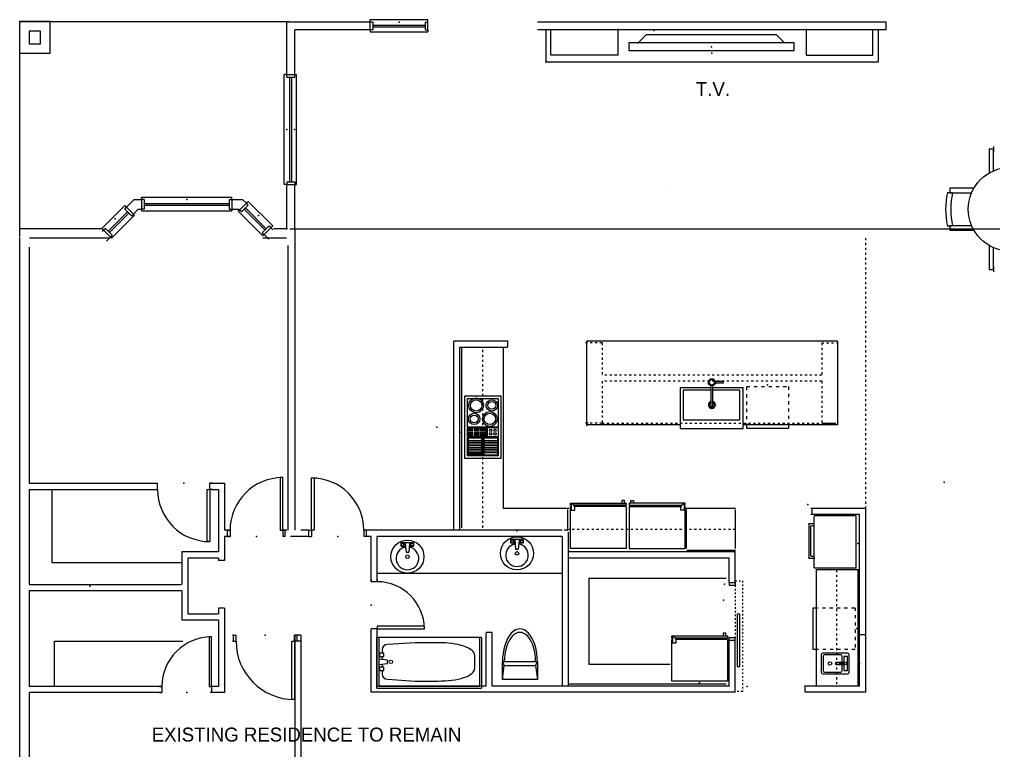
# Model space of a CAD drawing. Extents: x -92740 to -63661, y -15771 to -4391.
# Drawn here: x -84624 to -84065, y -9356 to -8936 of the extents above; entities that cross this region are included whole.
import ezdxf
from ezdxf.enums import TextEntityAlignment as Align

# ---------------------------------------------------------------- set-up
doc = ezdxf.new("R2010")
doc.units = 0
doc.header["$MEASUREMENT"] = 0
doc.linetypes.add('Dashed', pattern=[1, 0.3, -0.4, 0.3])
for name, color, linetype in [('1CABINETS NEW', 3, 'Continuous'), ('1NOTES', 2, 'Continuous'), ('1PFNEW', 5, 'Continuous'), ('B1NOTES', 2, 'Continuous'), ('B2CABINETS', 3, 'Continuous'), ('B2WINDOWS', 5, 'Continuous'), ('EXDOORS', 3, 'Continuous'), ('EXPF', 5, 'Continuous'), ('EXWALLS', 1, 'Continuous'), ('EXWINDOW', 5, 'Continuous'), ('NEWALLS1', 1, 'Continuous'), ('NEWINDOW1', 5, 'Continuous')]:
    doc.layers.add(name, color=color, linetype=linetype)
doc.styles.add('DCADTXTSTYLE1', font='AVG_TP')

msp = doc.modelspace()

# ---------------------------------------------------------------- linework, layer by layer
at = {"layer": '1CABINETS NEW', "color": 3, "linetype": 'Continuous', "ltscale": 12}
for p, q in [((-84370, -9228), (-84370, -9124.47)), ((-84346, -9217), (-84346, -9124.71)), ((-84154.48, -9121), (-84298.48, -9121)), ((-84298.48, -9121), (-84298.48, -9169.5)), ((-84154.48, -9121), (-84154.48, -9169)), ((-84244.5, -9169), (-84298.48, -9169)), ((-84154.48, -9169), (-84208.5, -9169)), ((-84308.49, -9217), (-84346, -9217)), ((-84309.15, -9229.84), (-84309.15, -9217.5)), ((-84213, -9217), (-84241.63, -9217)), ((-84241.11, -9240), (-84241.11, -9217.5)), ((-84213, -9240), (-84213, -9217.5)), ((-84213, -9241), (-84240.92, -9241)), ((-84142.36, -9252.2), (-84166.72, -9252.2)), ((-84142.5, -9318.5), (-84142.5, -9252.24)), ((-84297, -9257), (-84297, -9306.5))]:
    msp.add_line(p, q, dxfattribs=at)
at = {"layer": '1CABINETS NEW', "color": 5, "linetype": 'Dashed', "ltscale": 4}
for p, q in [((-84357.95, -9228), (-84357.95, -9124.24)), ((-84213, -9229), (-84308.5, -9229))]:
    msp.add_line(p, q, dxfattribs=at)
at = {"layer": '1CABINETS NEW', "color": 8, "linetype": 'Dashed', "ltscale": 4}
for p, q in [((-84289.5, -9122), (-84299, -9122)), ((-84289.5, -9122), (-84289.5, -9140.5)), ((-84163.46, -9122), (-84153.96, -9122)), ((-84163.46, -9122), (-84163.46, -9140.5)), ((-84163.5, -9140.5), (-84289.5, -9140.5)), ((-84289.5, -9144), (-84289.5, -9168)), ((-84163.5, -9144), (-84289.5, -9144)), ((-84163.46, -9144), (-84163.46, -9168)), ((-84289.5, -9168), (-84297.5, -9168)), ((-84289.5, -9168), (-84163.5, -9168))]:
    msp.add_line(p, q, dxfattribs=at)
at = {"layer": '1CABINETS NEW', "color": 8, "linetype": 'Continuous', "ltscale": 12}
for p, q in [((-84297.5, -9168), (-84299, -9168)), ((-84163.46, -9168), (-84155.46, -9168))]:
    msp.add_line(p, q, dxfattribs=at)
at = {"layer": '1CABINETS NEW', "color": 5, "linetype": 'Continuous', "ltscale": 12}
msp.add_point((-84226.48, -8955.76), dxfattribs=at)
at = {"layer": '1PFNEW', "color": 5, "linetype": 'Continuous', "ltscale": 12}
for p, q in [((-84244.5, -9171), (-84244.5, -9147.5)), ((-84244.5, -9147.5), (-84227, -9147.5)), ((-84227, -9146), (-84227, -9158.5)), ((-84226, -9158.5), (-84226, -9146.5)), ((-84226, -9147.5), (-84208.5, -9147.5)), ((-84225, -9144), (-84220, -9144)), ((-84220, -9145), (-84225, -9145)), ((-84220, -9144), (-84220, -9145)), ((-84208.5, -9171), (-84208.5, -9147.5)), ((-84227, -9149), (-84243, -9149)), ((-84243, -9149), (-84243, -9166)), ((-84210.5, -9149), (-84226, -9149)), ((-84210.5, -9166), (-84210.5, -9149)), ((-84227, -9158.5), (-84226, -9158.5)), ((-84243, -9166), (-84210.5, -9166)), ((-84244.5, -9171), (-84208.5, -9171))]:
    msp.add_line(p, q, dxfattribs=at)
at = {"layer": '1PFNEW', "color": 5, "linetype": 'Dashed', "ltscale": 6}
for p, q in [((-84206.5, -9147), (-84182.5, -9147)), ((-84206.5, -9170), (-84206.5, -9147)), ((-84182.5, -9147), (-84182.5, -9170))]:
    msp.add_line(p, q, dxfattribs=at)
at = {"layer": '1PFNEW', "color": 5, "linetype": 'Continuous', "ltscale": 2.0004}
for p, q in [((-84206.5, -9171), (-84206.5, -9170)), ((-84182.5, -9170), (-84182.5, -9171)), ((-84182.5, -9171), (-84206.5, -9171))]:
    msp.add_line(p, q, dxfattribs=at)
at = {"layer": '1PFNEW', "color": 5, "linetype": 'Continuous', "ltscale": 12}
for radius in [2, 1.5]:
    msp.add_circle((-84226.5, -9144.5), radius, dxfattribs=at)
for radius, start, end in [(2, 101.3099, 438.6901), (1.5, 116.5651, 423.4349)]:
    msp.add_arc((-84226.5, -9157.5), radius, start, end, dxfattribs=at)
at = {"layer": '1PFNEW', "color": 5, "linetype": 'Continuous', "ltscale": 2.0004}
msp.add_point((-84194.5, -9146), dxfattribs=at)
at = {"layer": 'B1NOTES', "color": 1, "linetype": 'Continuous', "ltscale": 18}
msp.add_line((-84251.45, -9031.48), (-84251.45, -9031.48), dxfattribs=at)
at = {"layer": 'B2CABINETS', "color": 3, "linetype": 'Continuous', "ltscale": 12}
for p, q in [((-84321.85, -8942.45), (-84321.85, -8960.82)), ((-84318.84, -8956.81), (-84318.84, -8942.11)), ((-84280.36, -8941.78), (-84280.36, -8956.81)), ((-84172.38, -8941.78), (-84172.38, -8956.81)), ((-84134.11, -8956.81), (-84134.11, -8942.11)), ((-84131.11, -8942.45), (-84131.11, -8960.82)), ((-84280.36, -8956.81), (-84318.88, -8956.81)), ((-84172.38, -8956.81), (-84134.08, -8956.81)), ((-84131.24, -8960.82), (-84322.07, -8960.82))]:
    msp.add_line(p, q, dxfattribs=at)
at = {"layer": 'B2WINDOWS', "color": 9, "linetype": 'Continuous', "ltscale": 12}
for p, q in [((-84064.91, -9010.74), (-84067.41, -9010.74)), ((-84067.41, -9010.74), (-84067.41, -9024.45)), ((-84064.91, -9009.24), (-84064.91, -9012.24)), ((-84064.91, -9023.2), (-84064.91, -9010.74)), ((-84088.41, -9035.74), (-84091.41, -9035.74)), ((-84076.19, -9033.24), (-84089.91, -9033.24)), ((-84089.91, -9033.24), (-84089.91, -9035.74)), ((-84089.91, -9035.74), (-84077.45, -9035.74)), ((-84091.41, -9054.74), (-84088.41, -9054.74)), ((-84077.45, -9054.74), (-84089.91, -9054.74)), ((-84089.91, -9054.74), (-84089.91, -9057.24)), ((-84089.91, -9057.24), (-84076.19, -9057.24)), ((-84067.41, -9066.02), (-84067.41, -9079.74)), ((-84064.91, -9079.74), (-84064.91, -9067.28)), ((-84067.41, -9079.74), (-84064.91, -9079.74)), ((-84064.91, -9078.24), (-84064.91, -9081.24))]:
    msp.add_line(p, q, dxfattribs=at)
at = {"layer": 'B2WINDOWS', "color": 5, "linetype": 'Continuous', "ltscale": 12}
msp.add_line((-84468.62, -9056.56), (-83998.87, -9056.56), dxfattribs=at)
at = {"layer": 'B2WINDOWS', "color": 12, "linetype": 'Continuous', "ltscale": 12}
msp.add_circle((-84055.41, -9045.24), 24, dxfattribs=at)
at = {"layer": 'B2WINDOWS', "color": 9, "linetype": 'Continuous', "ltscale": 12}
for centre in [(-84046.78, -9045.24), (-84043.78, -9045.24)]:
    msp.add_arc(centre, 45.62, 167.982, 192.018, dxfattribs=at)
at = {"layer": 'EXDOORS', "color": 8, "linetype": 'Dashed', "ltscale": 4}
msp.add_line((-84138.21, -9217), (-84138.21, -9061), dxfattribs=at)
at = {"layer": 'EXDOORS', "color": 8, "linetype": 'Continuous', "ltscale": 12}
for p, q in [((-84546, -9202.5), (-84544.5, -9202.5)), ((-84544.5, -9206), (-84544.5, -9202.5)), ((-84513, -9202.5), (-84514.5, -9202.5)), ((-84514.5, -9206), (-84514.5, -9202.5)), ((-84472.72, -9199.24), (-84474.22, -9199.24)), ((-84474.22, -9199.24), (-84474.22, -9229.48)), ((-84472.72, -9229.48), (-84472.72, -9199.24)), ((-84456.17, -9229.48), (-84456.17, -9199.47)), ((-84456.17, -9199.47), (-84454.67, -9199.47)), ((-84454.67, -9199.47), (-84454.67, -9229.48)), ((-84546, -9206), (-84544.5, -9206)), ((-84516, -9236), (-84516, -9206)), ((-84516, -9206), (-84514.5, -9206)), ((-84513, -9206), (-84514.5, -9206)), ((-84514.5, -9206), (-84514.5, -9236)), ((-84504.46, -9232.98), (-84504.46, -9229.48)), ((-84504.46, -9229.48), (-84502.96, -9229.48)), ((-84502.96, -9229.48), (-84502.96, -9232.98)), ((-84474.22, -9229.48), (-84472.72, -9229.48)), ((-84471.22, -9229.48), (-84472.72, -9229.48)), ((-84472.72, -9229.48), (-84472.72, -9232.98)), ((-84471.22, -9232.98), (-84471.22, -9229.48)), ((-84457.67, -9229.48), (-84456.17, -9229.48)), ((-84456.17, -9229.48), (-84456.17, -9232.98)), ((-84454.67, -9229.48), (-84456.17, -9229.48)), ((-84424.67, -9229.48), (-84426.17, -9229.48)), ((-84426.17, -9229.48), (-84426.17, -9232.98)), ((-84514.5, -9236), (-84516, -9236)), ((-84504.46, -9232.98), (-84502.96, -9232.98)), ((-84471.22, -9232.98), (-84472.72, -9232.98)), ((-84457.67, -9232.98), (-84456.17, -9232.98)), ((-84424.67, -9232.98), (-84426.17, -9232.98)), ((-84421.96, -9257.5), (-84421.96, -9259)), ((-84418.46, -9259), (-84421.96, -9259)), ((-84418.46, -9257.5), (-84418.46, -9259)), ((-84421.96, -9287.5), (-84421.96, -9286)), ((-84418.46, -9286), (-84421.96, -9286)), ((-84391.46, -9284.5), (-84418.46, -9284.5)), ((-84418.46, -9284.5), (-84418.46, -9286)), ((-84418.46, -9287.5), (-84418.46, -9286)), ((-84418.46, -9286), (-84391.46, -9286)), ((-84391.46, -9286), (-84391.46, -9284.5)), ((-84513.5, -9290.63), (-84515, -9290.63)), ((-84515, -9290.63), (-84515, -9319.13)), ((-84513.5, -9319.13), (-84513.5, -9290.63)), ((-84501, -9289.61), (-84499.5, -9289.61)), ((-84501, -9293.11), (-84499.5, -9293.11)), ((-84499.5, -9293.11), (-84499.5, -9289.61)), ((-84467.5, -9326.61), (-84467.5, -9293.11)), ((-84467.5, -9293.11), (-84466, -9293.11)), ((-84464.5, -9289.61), (-84466, -9289.61)), ((-84466, -9293.11), (-84466, -9289.61)), ((-84464.5, -9293.11), (-84466, -9293.11)), ((-84466, -9293.11), (-84466, -9326.61)), ((-84543.5, -9319.13), (-84542, -9319.13)), ((-84542, -9319.13), (-84542, -9322.63)), ((-84515, -9319.13), (-84513.5, -9319.13)), ((-84512, -9319.13), (-84513.5, -9319.13)), ((-84513.5, -9319.13), (-84513.5, -9322.63)), ((-84543.5, -9322.63), (-84542, -9322.63)), ((-84512, -9322.63), (-84513.5, -9322.63)), ((-84466, -9326.61), (-84467.5, -9326.61))]:
    msp.add_line(p, q, dxfattribs=at)
at = {"layer": 'EXDOORS', "color": 3, "linetype": 'Continuous', "ltscale": 12}
for p, q in [((-84216.61, -9259.5), (-84216.61, -9261)), ((-84213.11, -9259.5), (-84213.11, -9261)), ((-84216.61, -9261), (-84213.11, -9261)), ((-84212, -9277.61), (-84212, -9307.61)), ((-84210.5, -9277.61), (-84212, -9277.61)), ((-84210.5, -9307.61), (-84210.5, -9277.61)), ((-84216.61, -9292.5), (-84216.61, -9291)), ((-84216.61, -9291), (-84213.11, -9291)), ((-84213.11, -9292.5), (-84213.11, -9291)), ((-84212, -9307.61), (-84210.5, -9307.61))]:
    msp.add_line(p, q, dxfattribs=at)
at = {"layer": 'EXDOORS', "color": 5, "linetype": 'Dashed', "ltscale": 3}
for p, q in [((-84213, -9258.5), (-84209, -9258.5)), ((-84209, -9258.5), (-84209, -9322)), ((-84213.11, -9261), (-84213.11, -9292)), ((-84209, -9322), (-84213, -9322))]:
    msp.add_line(p, q, dxfattribs=at)
at = {"layer": 'EXDOORS', "color": 8, "linetype": 'Continuous', "ltscale": 12}
for centre, radius, start, end in [((-84472.72, -9229.48), 30.24, 90, 180), ((-84456.17, -9229.48), 30, 0, 90), ((-84514.5, -9206), 30, 180, 270), ((-84418.46, -9286), 27, 0, 90), ((-84513.5, -9319.13), 28.5, 90, 180), ((-84466, -9293.11), 33.5, 180, 270)]:
    msp.add_arc(centre, radius, start, end, dxfattribs=at)
for p in [(-84529.5, -9202.5), (-84487.84, -9232.98), (-84441.17, -9232.98), (-84421.96, -9272.5), (-84482.75, -9289.61), (-84527.75, -9322.63)]:
    msp.add_point(p, dxfattribs=at)
at = {"layer": 'EXDOORS', "color": 3, "linetype": 'Continuous', "ltscale": 12}
for p in [(-84219.17, -9260.37), (-84219.8, -9269.49)]:
    msp.add_point(p, dxfattribs=at)
at = {"layer": 'EXPF', "color": 5, "linetype": 'Continuous', "ltscale": 12}
for p, q in [((-84397.41, -9236.62), (-84404.91, -9236.62)), ((-84404.91, -9236.62), (-84404.91, -9238.62)), ((-84402.41, -9237.12), (-84402.91, -9236.62)), ((-84402.41, -9237.12), (-84401.91, -9242.12)), ((-84399.91, -9237.12), (-84400.41, -9242.12)), ((-84399.91, -9237.12), (-84399.41, -9236.62)), ((-84397.41, -9238.62), (-84397.41, -9236.62)), ((-84334.57, -9234.73), (-84342.07, -9234.73)), ((-84342.07, -9234.73), (-84342.07, -9236.73)), ((-84342.07, -9236.73), (-84339.57, -9236.73)), ((-84339.57, -9235.23), (-84340.07, -9234.73)), ((-84339.57, -9235.23), (-84339.07, -9240.23)), ((-84337.07, -9235.23), (-84337.57, -9240.23)), ((-84337.07, -9235.23), (-84336.57, -9234.73)), ((-84337.07, -9236.73), (-84334.57, -9236.73)), ((-84334.57, -9236.73), (-84334.57, -9234.73)), ((-84404.91, -9238.62), (-84402.41, -9238.62)), ((-84401.91, -9242.12), (-84400.41, -9242.12)), ((-84399.91, -9238.62), (-84397.41, -9238.62)), ((-84339.07, -9240.23), (-84337.57, -9240.23))]:
    msp.add_line(p, q, dxfattribs=at)
at = {"layer": 'EXPF', "color": 5, "linetype": 'Continuous', "ltscale": 15}
for p, q in [((-84418.65, -9319.98), (-84418.65, -9290.98)), ((-84358.65, -9290.98), (-84418.65, -9290.98)), ((-84417.65, -9290.98), (-84417.65, -9318.98)), ((-84359.65, -9318.98), (-84359.65, -9290.98)), ((-84358.65, -9290.98), (-84358.65, -9319.98)), ((-84415.65, -9297.98), (-84415.65, -9299.98)), ((-84396.65, -9293.98), (-84412.65, -9294.98)), ((-84383.65, -9293.98), (-84396.65, -9293.98)), ((-84412.65, -9303.98), (-84417.65, -9303.48)), ((-84414.65, -9299.98), (-84417.15, -9299.98)), ((-84417.15, -9299.98), (-84417.15, -9301.98)), ((-84417.15, -9301.98), (-84414.65, -9301.98)), ((-84415.65, -9301.98), (-84415.65, -9303.68)), ((-84414.65, -9301.98), (-84414.65, -9299.98)), ((-84412.65, -9305.98), (-84412.65, -9303.98)), ((-84362.65, -9300.98), (-84362.65, -9308.98)), ((-84417.65, -9306.48), (-84412.65, -9305.98)), ((-84414.65, -9307.98), (-84417.15, -9307.98)), ((-84417.15, -9307.98), (-84417.15, -9309.98)), ((-84417.15, -9309.98), (-84414.65, -9309.98)), ((-84415.65, -9306.28), (-84415.65, -9307.98)), ((-84415.65, -9309.98), (-84415.65, -9311.98)), ((-84414.65, -9309.98), (-84414.65, -9307.98)), ((-84412.65, -9314.98), (-84396.65, -9315.98)), ((-84418.65, -9319.98), (-84358.65, -9319.98)), ((-84417.65, -9318.98), (-84359.65, -9318.98)), ((-84396.65, -9315.98), (-84383.65, -9315.98))]:
    msp.add_line(p, q, dxfattribs=at)
at = {"layer": 'EXPF', "color": 5, "linetype": 'Continuous', "ltscale": 0.03125}
for p, q in [((-84346.62, -9315.05), (-84346.62, -9305.05)), ((-84326.62, -9305.05), (-84346.62, -9305.05)), ((-84346.62, -9305.05), (-84345.62, -9307.05)), ((-84346.62, -9315.05), (-84345.62, -9307.05)), ((-84346.62, -9308.05), (-84346.62, -9315.05)), ((-84345.62, -9307.05), (-84327.62, -9307.05)), ((-84327.62, -9307.05), (-84326.62, -9305.05)), ((-84327.62, -9307.05), (-84326.62, -9315.05)), ((-84326.62, -9305.05), (-84326.62, -9315.05)), ((-84326.62, -9315.05), (-84346.62, -9315.05))]:
    msp.add_line(p, q, dxfattribs=at)
at = {"layer": 'EXPF', "color": 5, "linetype": 'Continuous', "ltscale": 4}
for centre, radius in [((-84401.16, -9244.62), 9.5), ((-84338.32, -9242.73), 9.5), ((-84338.32, -9242.73), 1), ((-84401.16, -9244.62), 1)]:
    msp.add_circle(centre, radius, dxfattribs=at)
at = {"layer": 'EXPF', "color": 5, "linetype": 'Continuous', "ltscale": 12}
for centre in [(-84403.91, -9237.62), (-84398.41, -9237.62), (-84341.07, -9235.73), (-84335.57, -9235.73)]:
    msp.add_circle(centre, 0.75, dxfattribs=at)
at = {"layer": 'EXPF', "color": 5, "linetype": 'Continuous', "ltscale": 15}
msp.add_circle((-84410.65, -9304.98), 1, dxfattribs=at)
at = {"layer": 'EXPF', "color": 5, "linetype": 'Continuous', "ltscale": 4}
for centre in [(-84338.32, -9243.73), (-84401.16, -9245.62)]:
    msp.add_arc(centre, 6.5, 102.2944, 437.7056, dxfattribs=at)
at = {"layer": 'EXPF', "color": 5, "linetype": 'Continuous', "ltscale": 15}
for centre, start, end in [((-84412.65, -9297.98), 90, 180), ((-84412.65, -9311.98), 180, 270)]:
    msp.add_arc(centre, 3, start, end, dxfattribs=at)
at = {"layer": 'EXPF', "color": 5, "linetype": 'Continuous', "ltscale": 0.03125}
for major_axis, ratio in [((0, -19), 0.526316), ((0, -17), 0.529412)]:
    msp.add_ellipse((-84336.62, -9305.05), major_axis=major_axis, ratio=ratio, start_param=1.570796, end_param=4.712389, dxfattribs=at)
at = {"layer": 'EXPF', "color": 5, "linetype": 'Continuous', "ltscale": 15}
for centre, major_axis, start_param, end_param in [((-84383.15, -9300.98), (20.5, 0), 0, 1.595179), ((-84383.15, -9308.98), (-20.5, 0), 1.546414, 3.141593)]:
    msp.add_ellipse(centre, major_axis=major_axis, ratio=0.341463, start_param=start_param, end_param=end_param, dxfattribs=at)
at = {"layer": 'EXPF', "color": 10, "linetype": 'Dashed', "ltscale": 3}
for p in [(-84171.42, -9214.76), (-84206.34, -9319.08)]:
    msp.add_point(p, dxfattribs=at)
at = {"layer": 'EXPF', "color": 10, "linetype": 'Continuous', "ltscale": 12}
msp.add_point((-84338.32, -9229.73), dxfattribs=at)
at = {"layer": 'EXWALLS', "color": 8, "linetype": 'Continuous', "ltscale": 12}
for p, q in [((-84623.74, -8937.57), (-84623.74, -9060.87)), ((-84623.74, -8937.57), (-84500.45, -8937.57)), ((-84623.69, -8937.57), (-84623.69, -8955.76)), ((-84606.2, -8937.57), (-84623.69, -8937.57)), ((-84606.2, -8955.76), (-84606.2, -8937.57)), ((-84592.56, -8937.57), (-84469.26, -8937.57)), ((-84618.19, -8943.07), (-84618.19, -8950.26)), ((-84611.7, -8943.07), (-84618.19, -8943.07)), ((-84611.7, -8950.26), (-84611.7, -8943.07)), ((-84618.19, -8950.26), (-84611.7, -8950.26)), ((-84623.69, -8955.76), (-84606.2, -8955.76)), ((-84562.26, -9044.11), (-84557.89, -9039.74)), ((-84557.89, -9039.74), (-84553.77, -9039.74)), ((-84553.77, -9038.24), (-84501.87, -9038.24)), ((-84553.77, -9039.74), (-84553.77, -9038.24)), ((-84553.77, -9039.74), (-84553.77, -9045.24)), ((-84552.27, -9039.74), (-84553.77, -9039.74)), ((-84552.27, -9039.74), (-84552.27, -9045.24)), ((-84503.37, -9039.74), (-84503.37, -9045.24)), ((-84503.37, -9039.74), (-84501.87, -9039.74)), ((-84501.87, -9039.74), (-84501.87, -9038.24)), ((-84501.87, -9039.74), (-84495.7, -9039.74)), ((-84501.87, -9039.74), (-84501.87, -9045.24)), ((-84493.59, -9041.84), (-84497.48, -9045.73)), ((-84495.7, -9039.74), (-84493.59, -9041.84)), ((-84493.59, -9041.84), (-84492.53, -9040.78)), ((-84492.53, -9042.9), (-84493.59, -9041.84)), ((-84492.53, -9040.78), (-84478.45, -9054.86)), ((-84576.52, -9056.24), (-84563.32, -9043.05)), ((-84572.8, -9057.83), (-84561.73, -9046.76)), ((-84572.1, -9058.54), (-84561.02, -9047.47)), ((-84562.26, -9044.11), (-84563.32, -9043.05)), ((-84563.32, -9045.17), (-84562.26, -9044.11)), ((-84563.32, -9045.17), (-84559.43, -9049.06)), ((-84562.26, -9044.11), (-84558.37, -9048)), ((-84558.37, -9048), (-84555.61, -9045.24)), ((-84555.61, -9045.24), (-84553.77, -9045.24)), ((-84552.27, -9045.24), (-84553.77, -9045.24)), ((-84553.77, -9045.24), (-84553.77, -9046.24)), ((-84553.77, -9046.24), (-84501.87, -9046.24)), ((-84552.27, -9041.99), (-84503.37, -9041.99)), ((-84552.27, -9042.99), (-84503.37, -9042.99)), ((-84503.37, -9045.24), (-84501.87, -9045.24)), ((-84501.87, -9045.24), (-84497.97, -9045.24)), ((-84501.87, -9045.24), (-84501.87, -9046.24)), ((-84497.48, -9045.73), (-84498.19, -9046.44)), ((-84498.19, -9046.44), (-84484.11, -9060.52)), ((-84497.97, -9045.24), (-84497.48, -9045.73)), ((-84496.42, -9046.79), (-84497.48, -9045.73)), ((-84492.53, -9042.9), (-84496.42, -9046.79)), ((-84494.83, -9045.2), (-84482.87, -9057.16)), ((-84494.12, -9044.49), (-84482.16, -9056.45)), ((-84570.86, -9061.9), (-84557.66, -9048.7)), ((-84559.43, -9049.06), (-84558.37, -9048)), ((-84558.37, -9048), (-84557.66, -9048.7)), ((-84575.46, -9057.3), (-84576.52, -9056.24)), ((-84576.14, -9057.99), (-84575.46, -9057.3)), ((-84574.39, -9056.24), (-84575.46, -9057.3)), ((-84575.46, -9057.3), (-84571.57, -9061.19)), ((-84574.39, -9056.24), (-84570.51, -9060.13)), ((-84480.57, -9054.86), (-84484.46, -9058.75)), ((-84484.46, -9058.75), (-84483.4, -9059.81)), ((-84479.51, -9055.92), (-84483.4, -9059.81)), ((-84480.57, -9054.86), (-84479.51, -9055.92)), ((-84479.51, -9055.92), (-84478.45, -9054.86)), ((-84479.51, -9055.92), (-84478.42, -9057.01)), ((-84470.05, -9056.4), (-84477.93, -9056.4)), ((-84465.83, -9056.13), (-84465.83, -9219.56)), ((-84623.74, -9061.53), (-84623.74, -9362.4)), ((-84573.86, -9063.49), (-84571.57, -9061.19)), ((-84570.51, -9060.13), (-84571.57, -9061.19)), ((-84571.57, -9061.19), (-84570.86, -9061.9)), ((-84483.4, -9059.81), (-84484.11, -9060.52)), ((-84470.52, -9061.9), (-84484.07, -9061.9)), ((-84483.4, -9059.81), (-84480.7, -9062.51)), ((-84618.24, -9067.03), (-84618.24, -9202.5)), ((-84469.83, -9066.06), (-84469.83, -9229.48)), ((-84465.83, -9066.06), (-84465.83, -9229.48)), ((-84618.24, -9202.5), (-84545.5, -9202.5)), ((-84514.5, -9202.5), (-84506.13, -9202.5)), ((-84506.13, -9202.5), (-84506.13, -9229.48)), ((-84618.24, -9206), (-84618.24, -9260.62)), ((-84618.24, -9206), (-84545, -9206)), ((-84605, -9248.16), (-84605, -9206.1)), ((-84513.75, -9206), (-84509.63, -9206)), ((-84509.63, -9206), (-84509.63, -9241.91)), ((-84502.96, -9229.48), (-84506.13, -9229.48)), ((-84470.33, -9229.48), (-84472.72, -9229.48)), ((-84457.67, -9229.48), (-84462.33, -9229.48)), ((-84457.67, -9232.98), (-84457.67, -9229.48)), ((-84424.67, -9232.98), (-84424.67, -9229.48)), ((-84312.42, -9229.48), (-84424.67, -9229.48)), ((-84308.93, -9229.48), (-84311.27, -9229.48)), ((-84308.92, -9230.59), (-84308.92, -9318.85)), ((-84502.96, -9232.98), (-84506.13, -9232.98)), ((-84506.13, -9232.98), (-84506.13, -9246.9)), ((-84457.67, -9232.98), (-84468.22, -9232.98)), ((-84421.96, -9232.98), (-84424.67, -9232.98)), ((-84421.96, -9259), (-84421.96, -9232.98)), ((-84418.46, -9259), (-84418.46, -9232.98)), ((-84312.42, -9232.98), (-84418.46, -9232.98)), ((-84312.42, -9232.98), (-84312.42, -9318.85)), ((-84509.63, -9241.91), (-84530.58, -9241.91)), ((-84530.58, -9241.91), (-84530.58, -9260.62)), ((-84531, -9248.16), (-84605, -9248.16)), ((-84509.63, -9245.41), (-84527.08, -9245.41)), ((-84527.08, -9245.41), (-84527.08, -9277.39)), ((-84509.63, -9245.41), (-84509.63, -9246.9)), ((-84506.13, -9246.9), (-84509.63, -9246.9)), ((-84320.55, -9254.3), (-84418.36, -9254.3)), ((-84312.5, -9254.3), (-84320.86, -9254.3)), ((-84618.24, -9260.62), (-84531, -9260.62)), ((-84618.24, -9264.12), (-84618.24, -9319.13)), ((-84618.24, -9264.12), (-84531, -9264.12)), ((-84530.58, -9264.12), (-84530.58, -9280.89)), ((-84506.13, -9274.24), (-84509.63, -9274.24)), ((-84509.63, -9274.24), (-84509.63, -9277.39)), ((-84506.13, -9274.24), (-84506.13, -9322.63)), ((-84530.58, -9280.89), (-84509.63, -9280.89)), ((-84527.08, -9277.39), (-84509.63, -9277.39)), ((-84509.63, -9280.89), (-84509.63, -9319.13)), ((-84421.96, -9322.35), (-84421.96, -9286)), ((-84418.46, -9318.85), (-84418.46, -9286)), ((-84603.58, -9318.56), (-84603.58, -9293.04)), ((-84603.58, -9293.04), (-84530, -9293.04)), ((-84501, -9289.61), (-84501.53, -9289.61)), ((-84501, -9293.11), (-84501.53, -9293.11)), ((-84501, -9293.11), (-84501, -9289.61)), ((-84465.83, -9289.61), (-84465.83, -9459.03)), ((-84462.33, -9289.61), (-84464.5, -9289.61)), ((-84464.5, -9293.11), (-84464.5, -9289.61)), ((-84462.33, -9293.11), (-84464.5, -9293.11)), ((-84462.33, -9289.61), (-84462.33, -9378.55)), ((-84352.55, -9288.09), (-84356.05, -9288.09)), ((-84356.05, -9318.85), (-84356.05, -9288.4)), ((-84352.55, -9318.85), (-84352.55, -9288.4)), ((-84141.71, -9318.97), (-84141.71, -9289.55)), ((-84138.52, -9289.55), (-84141.71, -9289.55)), ((-84138.21, -9322.51), (-84138.21, -9289.55)), ((-84542, -9319.13), (-84618.24, -9319.13)), ((-84509.63, -9319.13), (-84512.75, -9319.13)), ((-84356.05, -9318.85), (-84418.46, -9318.85)), ((-84216.41, -9318.85), (-84352.55, -9318.85)), ((-84141.71, -9318.85), (-84173.18, -9318.85)), ((-84141.71, -9318.85), (-84169.16, -9318.85)), ((-84618.24, -9322.63), (-84618.24, -9362.4)), ((-84542, -9322.63), (-84618.24, -9322.63)), ((-84506.13, -9322.63), (-84514.25, -9322.63)), ((-84213.11, -9322.35), (-84421.96, -9322.35)), ((-84138.21, -9322.35), (-84173.18, -9322.35)), ((-84138.21, -9322.35), (-84169.16, -9322.35))]:
    msp.add_line(p, q, dxfattribs=at)
at = {"layer": 'EXWALLS', "color": 5, "linetype": 'Continuous', "ltscale": 12}
for p, q in [((-84264.28, -8945.23), (-84269.24, -8950.19)), ((-84189.51, -8945.23), (-84264.28, -8945.23)), ((-84184.9, -8949.84), (-84189.51, -8945.23)), ((-84179.23, -8949.84), (-84274.2, -8949.84)), ((-84274.2, -8949.84), (-84274.2, -8954.09)), ((-84179.23, -8954.09), (-84179.23, -8949.84)), ((-84274.2, -8954.09), (-84179.23, -8954.09))]:
    msp.add_line(p, q, dxfattribs=at)
at = {"layer": 'EXWALLS', "color": 1, "linetype": 'Continuous', "ltscale": 12}
for p, q in [((-84576.68, -9056.4), (-84623.74, -9056.4)), ((-84572.43, -9061.9), (-84618.03, -9061.9))]:
    msp.add_line(p, q, dxfattribs=at)
at = {"layer": 'EXWALLS', "color": 5, "linetype": 'Continuous', "ltscale": 12}
msp.add_point((-84226.72, -8951.96), dxfattribs=at)
at = {"layer": 'EXWALLS', "color": 8, "linetype": 'Continuous', "ltscale": 12}
for p in [(-84527.82, -9039.74), (-84568.86, -9050.7), (-84486.55, -9048.88), (-84583.31, -9261.61)]:
    msp.add_point(p, dxfattribs=at)
at = {"layer": 'EXWINDOW', "color": 5, "linetype": 'Continuous', "ltscale": 12}
for p, q in [((-84307.63, -9213.9), (-84275.63, -9213.9)), ((-84307.63, -9215.15), (-84307.63, -9213.9)), ((-84307.13, -9215.15), (-84307.63, -9215.15)), ((-84307.13, -9214.4), (-84307.13, -9217.9)), ((-84306.13, -9214.4), (-84307.13, -9214.4)), ((-84305.13, -9216.4), (-84306.13, -9214.4)), ((-84275.63, -9215.15), (-84305.76, -9215.15)), ((-84276.63, -9212.4), (-84278.13, -9212.4)), ((-84278.13, -9212.4), (-84278.13, -9213.9)), ((-84276.63, -9213.9), (-84276.63, -9212.4)), ((-84276.63, -9215.9), (-84276.63, -9215.15)), ((-84275.63, -9213.9), (-84275.63, -9215.15)), ((-84241.9, -9213.9), (-84273.9, -9213.9)), ((-84273.9, -9213.9), (-84273.9, -9215.15)), ((-84273.9, -9215.15), (-84243.78, -9215.15)), ((-84272.9, -9213.9), (-84272.9, -9212.4)), ((-84272.9, -9212.4), (-84271.4, -9212.4)), ((-84272.9, -9215.9), (-84272.9, -9215.15)), ((-84271.4, -9212.4), (-84271.4, -9213.9)), ((-84244.4, -9216.4), (-84243.4, -9214.4)), ((-84243.4, -9214.4), (-84242.4, -9214.4)), ((-84242.4, -9214.4), (-84242.4, -9217.9)), ((-84242.4, -9215.15), (-84241.9, -9215.15)), ((-84241.9, -9215.15), (-84241.9, -9213.9)), ((-84307.63, -9239.9), (-84307.63, -9215.9)), ((-84307.13, -9215.9), (-84307.63, -9215.9)), ((-84307.13, -9217.9), (-84305.13, -9217.9)), ((-84275.63, -9215.9), (-84305.13, -9215.9)), ((-84305.13, -9217.9), (-84305.13, -9216.4)), ((-84275.63, -9215.9), (-84275.63, -9239.9)), ((-84273.9, -9215.9), (-84273.9, -9239.9)), ((-84273.9, -9215.9), (-84244.4, -9215.9)), ((-84244.4, -9217.9), (-84244.4, -9216.4)), ((-84242.4, -9217.9), (-84244.4, -9217.9)), ((-84242.4, -9215.9), (-84241.9, -9215.9)), ((-84241.9, -9239.9), (-84241.9, -9215.9)), ((-84275.63, -9239.9), (-84307.63, -9239.9)), ((-84273.9, -9239.9), (-84241.9, -9239.9)), ((-84249.51, -9290.09), (-84217.51, -9290.09)), ((-84249.51, -9291.34), (-84249.51, -9290.09)), ((-84249.01, -9291.34), (-84249.51, -9291.34)), ((-84249.51, -9316.09), (-84249.51, -9292.09)), ((-84249.01, -9292.09), (-84249.51, -9292.09)), ((-84249.01, -9290.59), (-84249.01, -9294.09)), ((-84248.01, -9290.59), (-84249.01, -9290.59)), ((-84247.01, -9292.59), (-84248.01, -9290.59)), ((-84217.51, -9291.34), (-84247.64, -9291.34)), ((-84217.51, -9292.09), (-84247.01, -9292.09)), ((-84247.01, -9294.09), (-84247.01, -9292.59)), ((-84218.51, -9288.59), (-84220.01, -9288.59)), ((-84220.01, -9288.59), (-84220.01, -9290.09)), ((-84218.51, -9290.09), (-84218.51, -9288.59)), ((-84218.51, -9292.09), (-84218.51, -9291.34)), ((-84217.51, -9290.09), (-84217.51, -9291.34)), ((-84217.51, -9292.09), (-84217.51, -9316.09)), ((-84249.01, -9294.09), (-84247.01, -9294.09)), ((-84163.73, -9300.93), (-84163.73, -9310.93)), ((-84148.73, -9299.93), (-84162.73, -9299.93)), ((-84162.73, -9301.93), (-84162.73, -9309.93)), ((-84152.73, -9300.93), (-84161.73, -9300.93)), ((-84151.73, -9305.43), (-84151.73, -9301.93)), ((-84148.73, -9301.93), (-84150.73, -9301.93)), ((-84150.73, -9301.93), (-84150.73, -9305.43)), ((-84148.73, -9309.93), (-84148.73, -9301.93)), ((-84147.73, -9310.93), (-84147.73, -9300.93)), ((-84150.23, -9305.43), (-84155.23, -9305.43)), ((-84155.23, -9306.43), (-84150.23, -9306.43)), ((-84150.48, -9305.68), (-84153.48, -9305.68)), ((-84153.48, -9305.68), (-84153.48, -9306.18)), ((-84153.48, -9306.18), (-84150.48, -9306.18)), ((-84151.73, -9309.93), (-84151.73, -9306.43)), ((-84150.73, -9306.43), (-84150.73, -9309.93)), ((-84150.73, -9309.93), (-84148.73, -9309.93)), ((-84162.73, -9311.93), (-84148.73, -9311.93)), ((-84161.73, -9310.93), (-84152.73, -9310.93)), ((-84217.51, -9316.09), (-84249.51, -9316.09))]:
    msp.add_line(p, q, dxfattribs=at)
at = {"layer": 'EXWINDOW', "color": 5, "linetype": 'Continuous', "ltscale": 2.0004}
for p, q in [((-84168.32, -9297.9), (-84168.32, -9273.9)), ((-84168.32, -9273.9), (-84167.32, -9273.9)), ((-84167.32, -9297.9), (-84168.32, -9297.9))]:
    msp.add_line(p, q, dxfattribs=at)
at = {"layer": 'EXWINDOW', "color": 5, "linetype": 'Dashed', "ltscale": 6}
for p, q in [((-84167.32, -9273.9), (-84144.32, -9273.9)), ((-84144.32, -9273.9), (-84144.32, -9297.9)), ((-84144.32, -9297.9), (-84167.32, -9297.9))]:
    msp.add_line(p, q, dxfattribs=at)
at = {"layer": 'EXWINDOW', "color": 5, "linetype": 'Continuous', "ltscale": 12}
for centre, radius in [((-84158.73, -9305.93), 1), ((-84149.73, -9305.93), 0.75)]:
    msp.add_circle(centre, radius, dxfattribs=at)
for centre, radius, start, end in [((-84162.73, -9300.93), 1, 90, 180), ((-84161.73, -9301.93), 1, 90, 180), ((-84152.73, -9301.93), 1, 0, 90), ((-84148.73, -9300.93), 1, 0, 90), ((-84161.73, -9309.93), 1, 180, 270), ((-84155.23, -9305.93), 0.5, 90, 270), ((-84152.73, -9309.93), 1, 270, 360), ((-84162.73, -9310.93), 1, 180, 270), ((-84148.73, -9310.93), 1, 270, 360)]:
    msp.add_arc(centre, radius, start, end, dxfattribs=at)
at = {"layer": 'EXWINDOW', "color": 5, "linetype": 'Continuous', "ltscale": 2.0004}
msp.add_point((-84143.32, -9285.9), dxfattribs=at)
at = {"layer": 'EXWINDOW', "color": 5, "linetype": 'Continuous', "ltscale": 2}
for p in [(-84141.73, -9305.93), (-84233.51, -9317.09)]:
    msp.add_point(p, dxfattribs=at)
at = {"layer": 'NEWALLS1', "color": 1, "linetype": 'Continuous', "ltscale": 12}
for p, q in [((-84422.5, -8937.85), (-84470.52, -8937.85)), ((-84470.33, -8968), (-84470.33, -8937.71)), ((-84422.5, -8942.35), (-84422.5, -8937.85)), ((-84389.46, -8937.85), (-84389.5, -8937.85)), ((-84389.5, -8942.35), (-84389.5, -8937.85)), ((-84126.5, -8937.85), (-84326.46, -8937.85)), ((-84126.5, -8942.35), (-84126.5, -8937.85)), ((-84465.83, -8968), (-84465.83, -8942.35)), ((-84422.5, -8942.35), (-84465.8, -8942.35)), ((-84389.46, -8942.35), (-84389.5, -8942.35)), ((-84126.5, -8942.35), (-84326.46, -8942.35)), ((-84470.33, -8968), (-84465.83, -8968)), ((-84470.33, -9056.78), (-84470.33, -9031)), ((-84470.33, -9031), (-84465.83, -9031)), ((-84465.83, -9056.78), (-84465.83, -9031)), ((-84374.55, -9229.04), (-84374.55, -9120.83)), ((-84374.55, -9120.83), (-84343.69, -9120.83)), ((-84371.33, -9124.33), (-84343.69, -9124.33)), ((-84371.05, -9229.04), (-84371.05, -9124.47)), ((-84343.6, -9124.24), (-84343.6, -9120.83)), ((-84138.27, -9216.96), (-84169.64, -9216.96)), ((-84141.76, -9220.46), (-84169.64, -9220.46)), ((-84169.16, -9216.68), (-84169.16, -9220.22)), ((-84141.71, -9289.55), (-84141.71, -9220.5)), ((-84138.21, -9289.55), (-84138.21, -9217)), ((-84309.08, -9241.69), (-84213.11, -9241.69)), ((-84213.11, -9259.5), (-84213.11, -9241.69)), ((-84309.08, -9245.19), (-84216.61, -9245.19)), ((-84216.61, -9259.5), (-84216.61, -9245.19)), ((-84216.61, -9259.5), (-84213.11, -9259.5)), ((-84216.61, -9318.78), (-84216.61, -9292.5)), ((-84216.61, -9292.5), (-84213.11, -9292.5)), ((-84213.11, -9322.32), (-84213.11, -9292.5)), ((-84173.18, -9318.54), (-84173.18, -9322.09))]:
    msp.add_line(p, q, dxfattribs=at)
at = {"layer": 'NEWALLS1', "color": 5, "linetype": 'Continuous', "ltscale": 2}
for p, q in [((-84347.39, -9152.47), (-84368.39, -9152.47)), ((-84368.39, -9152.47), (-84368.39, -9188.14)), ((-84347.39, -9188.14), (-84347.39, -9152.47)), ((-84348.89, -9153.97), (-84366.89, -9153.97)), ((-84366.89, -9153.97), (-84366.89, -9170.14)), ((-84348.89, -9170.14), (-84348.89, -9153.97)), ((-84366.89, -9170.14), (-84348.89, -9170.14)), ((-84355.89, -9170.64), (-84366.89, -9170.64)), ((-84366.89, -9170.64), (-84366.89, -9175.64)), ((-84366.89, -9175.64), (-84355.89, -9175.64)), ((-84363.39, -9171.14), (-84366.39, -9171.14)), ((-84363.39, -9171.64), (-84366.39, -9171.64)), ((-84363.39, -9172.14), (-84366.39, -9172.14)), ((-84363.39, -9172.64), (-84366.39, -9172.64)), ((-84363.39, -9173.64), (-84366.39, -9173.64)), ((-84363.39, -9174.14), (-84366.39, -9174.14)), ((-84363.39, -9174.64), (-84366.39, -9174.64)), ((-84363.39, -9175.14), (-84366.39, -9175.14)), ((-84359.89, -9171.14), (-84362.89, -9171.14)), ((-84359.89, -9171.64), (-84362.89, -9171.64)), ((-84359.89, -9172.14), (-84362.89, -9172.14)), ((-84359.89, -9172.64), (-84362.89, -9172.64)), ((-84359.89, -9173.64), (-84362.89, -9173.64)), ((-84359.89, -9174.14), (-84362.89, -9174.14)), ((-84359.89, -9174.64), (-84362.89, -9174.64)), ((-84359.89, -9175.14), (-84362.89, -9175.14)), ((-84356.39, -9171.14), (-84359.39, -9171.14)), ((-84356.39, -9171.64), (-84359.39, -9171.64)), ((-84356.39, -9172.14), (-84359.39, -9172.14)), ((-84356.39, -9172.64), (-84359.39, -9172.64)), ((-84356.39, -9173.64), (-84359.39, -9173.64)), ((-84356.39, -9174.14), (-84359.39, -9174.14)), ((-84356.39, -9174.64), (-84359.39, -9174.64)), ((-84356.39, -9175.14), (-84359.39, -9175.14)), ((-84355.89, -9175.64), (-84355.89, -9170.64)), ((-84348.89, -9170.64), (-84355.39, -9170.64)), ((-84355.39, -9170.64), (-84355.39, -9175.64)), ((-84355.39, -9175.64), (-84348.89, -9175.64)), ((-84348.89, -9175.64), (-84348.89, -9170.64)), ((-84348.89, -9176.14), (-84366.89, -9176.14)), ((-84366.89, -9176.14), (-84366.89, -9186.64)), ((-84358.39, -9176.64), (-84366.39, -9176.64)), ((-84366.39, -9176.64), (-84366.39, -9186.14)), ((-84365.89, -9177.89), (-84358.89, -9177.89)), ((-84365.89, -9178.89), (-84358.89, -9178.89)), ((-84365.89, -9179.89), (-84358.89, -9179.89)), ((-84365.89, -9180.89), (-84358.89, -9180.89)), ((-84358.39, -9186.14), (-84358.39, -9176.64)), ((-84357.89, -9176.14), (-84357.89, -9186.64)), ((-84349.39, -9176.64), (-84357.39, -9176.64)), ((-84357.39, -9176.64), (-84357.39, -9186.14)), ((-84356.89, -9177.89), (-84349.89, -9177.89)), ((-84356.89, -9178.89), (-84349.89, -9178.89)), ((-84356.89, -9179.89), (-84349.89, -9179.89)), ((-84356.89, -9180.89), (-84349.89, -9180.89)), ((-84349.39, -9186.14), (-84349.39, -9176.64)), ((-84348.89, -9186.64), (-84348.89, -9176.14)), ((-84366.89, -9186.64), (-84348.89, -9186.64)), ((-84366.39, -9186.14), (-84358.39, -9186.14)), ((-84365.89, -9181.89), (-84358.89, -9181.89)), ((-84365.89, -9182.89), (-84358.89, -9182.89)), ((-84365.89, -9183.89), (-84358.89, -9183.89)), ((-84365.89, -9184.89), (-84358.89, -9184.89)), ((-84358.89, -9185.64), (-84365.89, -9185.64)), ((-84357.39, -9186.14), (-84349.39, -9186.14)), ((-84356.89, -9181.89), (-84349.89, -9181.89)), ((-84356.89, -9182.89), (-84349.89, -9182.89)), ((-84356.89, -9183.89), (-84349.89, -9183.89)), ((-84356.89, -9184.89), (-84349.89, -9184.89)), ((-84368.39, -9188.14), (-84347.39, -9188.14))]:
    msp.add_line(p, q, dxfattribs=at)
at = {"layer": 'NEWALLS1', "color": 5, "linetype": 'Continuous', "ltscale": 12}
for p, q in [((-84167.66, -9225.72), (-84170.97, -9225.72)), ((-84170.95, -9226.01), (-84170.95, -9245.39)), ((-84143.77, -9221.12), (-84167.77, -9221.12)), ((-84167.77, -9250.99), (-84167.77, -9221.49)), ((-84143.77, -9251.29), (-84143.77, -9221.12)), ((-84169.7, -9244.2), (-84169.7, -9226.96)), ((-84167.66, -9226.91), (-84169.32, -9226.91)), ((-84167.43, -9245.68), (-84170.97, -9245.68)), ((-84167.66, -9244.49), (-84169.79, -9244.49)), ((-84167.77, -9250.99), (-84143.77, -9250.99))]:
    msp.add_line(p, q, dxfattribs=at)
at = {"layer": 'NEWALLS1', "color": 3, "linetype": 'Continuous', "ltscale": 12}
for p, q in [((-84166.73, -9251.76), (-84166.73, -9318.4)), ((-84218.33, -9317.69), (-84308.34, -9317.69))]:
    msp.add_line(p, q, dxfattribs=at)
at = {"layer": 'NEWALLS1', "color": 5, "linetype": 'Dashed', "ltscale": 4}
msp.add_line((-84155.03, -9252.24), (-84155.03, -9318.4), dxfattribs=at)
at = {"layer": 'NEWALLS1', "color": 3, "linetype": 'Continuous', "ltscale": 4}
for p, q in [((-84218.33, -9257.19), (-84297, -9257.19)), ((-84250.52, -9306.45), (-84297, -9306.45))]:
    msp.add_line(p, q, dxfattribs=at)
at = {"layer": 'NEWALLS1', "color": 5, "linetype": 'Continuous', "ltscale": 2}
for centre, radius in [((-84361.74, -9157.8), 4.25), ((-84361.74, -9157.8), 3.25), ((-84352.74, -9157.8), 3.25), ((-84352.74, -9157.8), 2.25), ((-84362.89, -9165.6), 3.25), ((-84362.89, -9165.6), 2.25), ((-84353.89, -9165.6), 4.25), ((-84353.89, -9165.6), 3.25), ((-84353.39, -9172.14), 0.707), ((-84353.39, -9174.14), 0.707), ((-84350.89, -9172.14), 0.707), ((-84350.89, -9174.14), 0.707)]:
    msp.add_circle(centre, radius, dxfattribs=at)
at = {"layer": 'NEWALLS1', "color": 5, "linetype": 'Continuous', "ltscale": 12}
msp.add_point((-84259.85, -8942.65), dxfattribs=at)
at = {"layer": 'NEWALLS1', "color": 1, "linetype": 'Continuous', "ltscale": 12}
for p in [(-84384.39, -9170.28), (-84350.78, -9170.66), (-84093.24, -9201.92)]:
    msp.add_point(p, dxfattribs=at)
at = {"layer": 'NEWALLS1', "color": 5, "linetype": 'Continuous', "ltscale": 2}
for p in [(-84370.39, -9173.14), (-84142.77, -9237.12)]:
    msp.add_point(p, dxfattribs=at)
at = {"layer": 'NEWINDOW1', "color": 5, "linetype": 'Continuous', "ltscale": 12}
for p, q in [((-84422.5, -8936.35), (-84389.5, -8936.35)), ((-84422.5, -8937.85), (-84422.5, -8936.35)), ((-84421, -8937.85), (-84422.5, -8937.85)), ((-84421, -8937.85), (-84421, -8942.35)), ((-84421, -8939.6), (-84391, -8939.6)), ((-84421, -8940.6), (-84391, -8940.6)), ((-84391, -8937.85), (-84391, -8942.35)), ((-84391, -8937.85), (-84389.5, -8937.85)), ((-84389.5, -8937.85), (-84389.5, -8936.35)), ((-84421, -8942.35), (-84422.5, -8942.35)), ((-84422.5, -8942.35), (-84422.5, -8943.35)), ((-84422.5, -8943.35), (-84389.5, -8943.35)), ((-84391, -8942.35), (-84389.5, -8942.35)), ((-84389.5, -8942.35), (-84389.5, -8943.35)), ((-84471.83, -9031), (-84471.83, -8968)), ((-84470.33, -8968), (-84471.83, -8968)), ((-84470.33, -8969.5), (-84470.33, -8968)), ((-84465.83, -8969.5), (-84465.83, -8968)), ((-84465.83, -8968), (-84464.83, -8968)), ((-84464.83, -9031), (-84464.83, -8968)), ((-84470.33, -8969.5), (-84465.83, -8969.5)), ((-84468.58, -9029.5), (-84468.58, -8969.5)), ((-84467.58, -9029.5), (-84467.58, -8969.5)), ((-84470.33, -9029.5), (-84465.83, -9029.5)), ((-84470.33, -9029.5), (-84470.33, -9031)), ((-84465.83, -9029.5), (-84465.83, -9031)), ((-84470.33, -9031), (-84471.83, -9031)), ((-84465.83, -9031), (-84464.83, -9031))]:
    msp.add_line(p, q, dxfattribs=at)
for p in [(-84406, -8937.85), (-84470.33, -8999.5), (-84466, -8999.5)]:
    msp.add_point(p, dxfattribs=at)

# ---------------------------------------------------------------- texts
at = {"layer": '1NOTES', "color": 3, "linetype": 'Continuous', "ltscale": 12, "style": 'DCADTXTSTYLE1'}
msp.add_text('EXISTING RESIDENCE TO REMAIN', height=8, dxfattribs=at).set_placement((-84547.91, -9353.1), align=Align.BOTTOM_LEFT)
at = {"layer": 'B1NOTES', "color": 3, "linetype": 'Continuous', "ltscale": 12, "style": 'DCADTXTSTYLE1'}
msp.add_text('T.V.', height=8, rotation=360, dxfattribs=at).set_placement((-84216.08, -8972.25), align=Align.TOP_RIGHT)

doc.saveas('drawing.dxf')
